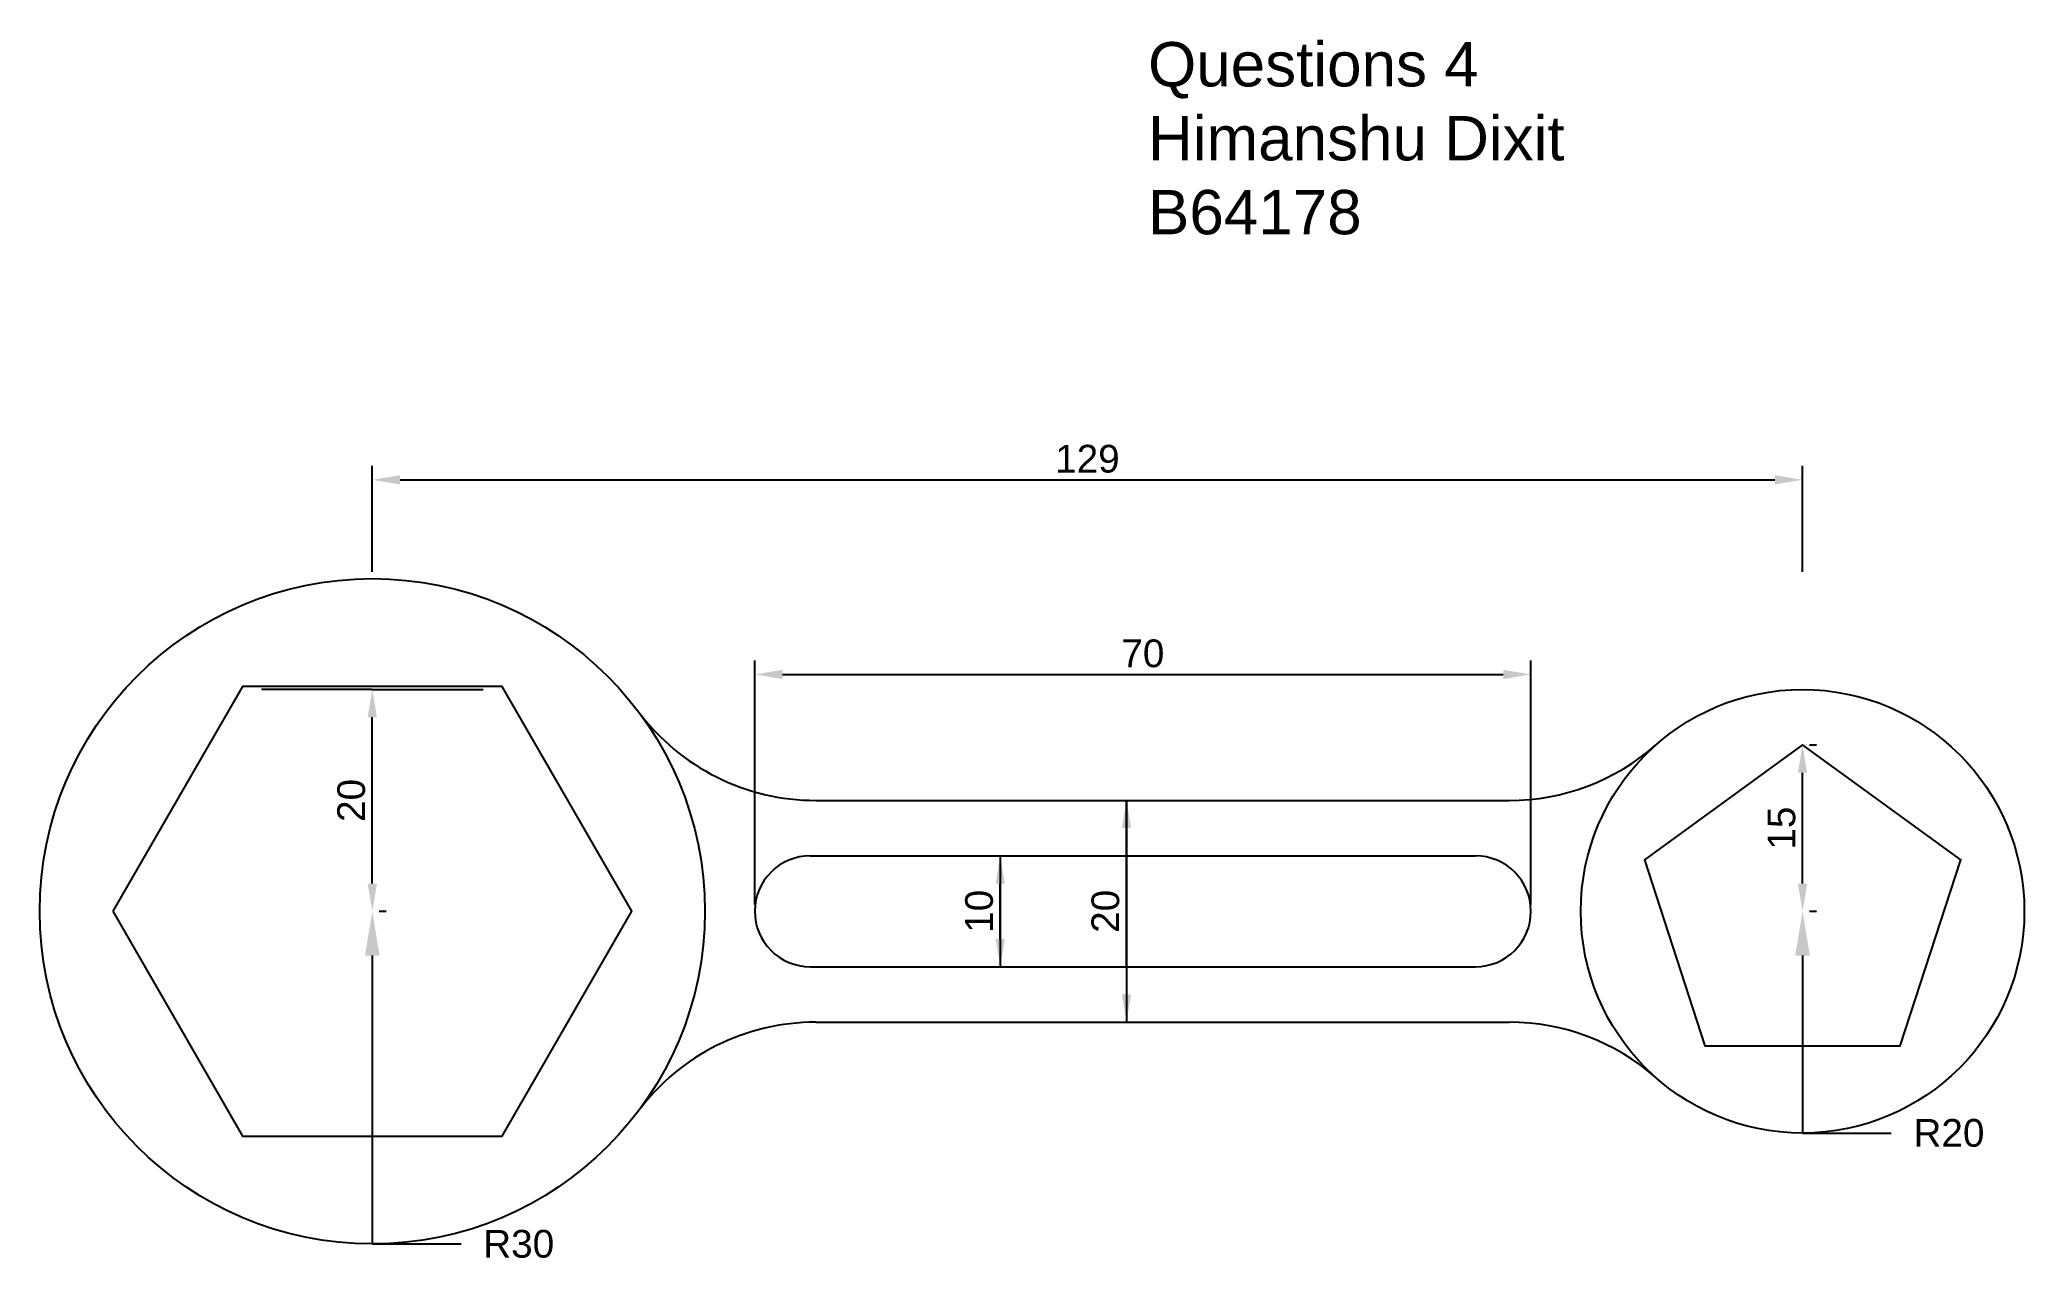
# Model space of a CAD drawing. Header units: millimetres. Extents: x -29 to 150, y -32 to 79.
import ezdxf
from ezdxf import colors
from ezdxf.entities.mleader import LeaderData, LeaderLine
from ezdxf.math import Vec2, Vec3

# ---------------------------------------------------------------- set-up
doc = ezdxf.new("R2010")
doc.units = ezdxf.units.MM
doc.styles.get("Standard").update_dxf_attribs({"font": ''})
doc.styles.get('Standard').set_extended_font_data('Arial')
doc.dimstyles.new('ISO-25', dxfattribs={"dimtxt": 2.5, "dimasz": 2.5, "dimexe": 1.25, "dimexo": 0.625, "dimtad": 1, "dimtxsty": 'Standard', "dimcen": 2.5, "dimclrd": 1, "dimadec": 0, "dimazin": 0, "dimtfac": 1, "dimtmove": 0, "dimatfit": 3, "dimfxl": 1, "dimarcsym": 0})

# ---------------------------------------------------------------- blocks, each defined once
blk = doc.blocks.new('*D1')
at = {"color": 0, "lineweight": -2, "transparency": 16777216}
for p, q in [((0.56, 30.57), (0.56, 40.1)), ((129.56, 30.57), (129.56, 40.1))]:
    blk.add_line(p, q, dxfattribs=at)
at = {"color": 1, "lineweight": -2, "transparency": 16777216}
blk.add_line((3.06, 38.85), (127.06, 38.85), dxfattribs=at)
at = {"color": 1, "transparency": 16777216}
for points in [[(3.06, 39.27), (3.06, 38.43), (0.56, 38.85)], [(127.06, 39.27), (127.06, 38.43), (129.56, 38.85)]]:
    blk.add_solid(points, dxfattribs=at)
at = {"layer": 'Defpoints', "color": 0, "transparency": 16777216}
for p in [(129.56, 38.85), (0.56, 29.94), (129.56, 29.94)]:
    blk.add_point(p, dxfattribs=at)
at = {"color": 0, "transparency": 16777216, "insert": (65.06, 40.74), "char_height": 2.5, "attachment_point": 5}
blk.add_mtext('129', dxfattribs=at)
blk = doc.blocks.new('*D3')
at = {"color": 0, "lineweight": -2, "transparency": 16777216}
for p, q in [((1.19, 19.94), (1.81, 19.94)), ((1.19, -0.06), (1.81, -0.06))]:
    blk.add_line(p, q, dxfattribs=at)
at = {"color": 1, "lineweight": -2, "transparency": 16777216}
blk.add_line((0.56, 2.44), (0.56, 17.44), dxfattribs=at)
at = {"color": 1, "transparency": 16777216}
for points in [[(0.14, 17.44), (0.98, 17.44), (0.56, 19.94)], [(0.14, 2.44), (0.98, 2.44), (0.56, -0.06)]]:
    blk.add_solid(points, dxfattribs=at)
at = {"layer": 'Defpoints', "color": 0, "transparency": 16777216}
for p in [(0.56, 19.94), (0.56, 19.94), (0.56, -0.06)]:
    blk.add_point(p, dxfattribs=at)
at = {"color": 0, "transparency": 16777216, "insert": (-1.33, 9.94), "char_height": 2.5, "attachment_point": 5, "rotation": 90}
blk.add_mtext('20', dxfattribs=at)
blk = doc.blocks.new('*D5')
at = {"color": 0, "lineweight": -2, "transparency": 16777216}
for p, q in [((130.19, 14.94), (130.81, 14.94)), ((130.19, -0.06), (130.81, -0.06))]:
    blk.add_line(p, q, dxfattribs=at)
at = {"color": 1, "lineweight": -2, "transparency": 16777216}
blk.add_line((129.56, 2.44), (129.56, 12.44), dxfattribs=at)
at = {"color": 1, "transparency": 16777216}
for points in [[(129.14, 12.44), (129.98, 12.44), (129.56, 14.94)], [(129.14, 2.44), (129.98, 2.44), (129.56, -0.06)]]:
    blk.add_solid(points, dxfattribs=at)
at = {"layer": 'Defpoints', "color": 0, "transparency": 16777216}
for p in [(129.56, 14.94), (129.56, 14.94), (129.56, -0.06)]:
    blk.add_point(p, dxfattribs=at)
at = {"color": 0, "transparency": 16777216, "insert": (127.67, 7.44), "char_height": 2.5, "attachment_point": 5, "rotation": 90}
blk.add_mtext('15', dxfattribs=at)
blk = doc.blocks.new('*D6')
at = {"color": 0, "lineweight": -2, "transparency": 16777216}
for p, q in [((35.06, 0.57), (35.06, 22.55)), ((105.06, 0.57), (105.06, 22.55))]:
    blk.add_line(p, q, dxfattribs=at)
at = {"color": 1, "lineweight": -2, "transparency": 16777216}
blk.add_line((37.56, 21.3), (102.56, 21.3), dxfattribs=at)
at = {"color": 1, "transparency": 16777216}
for points in [[(37.56, 21.72), (37.56, 20.88), (35.06, 21.3)], [(102.56, 21.72), (102.56, 20.88), (105.06, 21.3)]]:
    blk.add_solid(points, dxfattribs=at)
at = {"layer": 'Defpoints', "color": 0, "transparency": 16777216}
for p in [(105.06, 21.3), (35.06, -0.06), (105.06, -0.06)]:
    blk.add_point(p, dxfattribs=at)
at = {"color": 0, "transparency": 16777216, "insert": (70.06, 23.19), "char_height": 2.5, "attachment_point": 5}
blk.add_mtext('70', dxfattribs=at)
blk = doc.blocks.new('*D7')
at = {"color": 0, "lineweight": -2, "transparency": 16777216}
for p, q in [((57.82, 4.94), (58.45, 4.94)), ((57.82, -5.06), (58.45, -5.06))]:
    blk.add_line(p, q, dxfattribs=at)
at = {"color": 1, "lineweight": -2, "transparency": 16777216}
blk.add_line((57.2, -2.56), (57.2, 2.44), dxfattribs=at)
at = {"color": 1, "transparency": 16777216}
for points in [[(56.78, 2.44), (57.61, 2.44), (57.2, 4.94)], [(56.78, -2.56), (57.61, -2.56), (57.2, -5.06)]]:
    blk.add_solid(points, dxfattribs=at)
at = {"layer": 'Defpoints', "color": 0, "transparency": 16777216}
for p in [(57.2, 4.94), (57.2, 4.94), (57.2, -5.06)]:
    blk.add_point(p, dxfattribs=at)
at = {"color": 0, "transparency": 16777216, "insert": (55.3, -0.06), "char_height": 2.5, "attachment_point": 5, "rotation": 90}
blk.add_mtext('10', dxfattribs=at)
blk = doc.blocks.new('*D8')
at = {"color": 0, "lineweight": -2, "transparency": 16777216}
for p, q in [((69.21, 9.94), (69.84, 9.94)), ((69.21, -10.06), (69.84, -10.06))]:
    blk.add_line(p, q, dxfattribs=at)
at = {"color": 1, "lineweight": -2, "transparency": 16777216}
blk.add_line((68.59, 7.44), (68.59, -7.56), dxfattribs=at)
at = {"color": 1, "transparency": 16777216}
for points in [[(68.17, 7.44), (69, 7.44), (68.59, 9.94)], [(68.17, -7.56), (69, -7.56), (68.59, -10.06)]]:
    blk.add_solid(points, dxfattribs=at)
at = {"layer": 'Defpoints', "color": 0, "transparency": 16777216}
for p in [(68.59, 9.94), (68.59, -10.06), (68.59, -10.06)]:
    blk.add_point(p, dxfattribs=at)
at = {"color": 0, "transparency": 16777216, "insert": (66.69, -0.06), "char_height": 2.5, "attachment_point": 5, "rotation": 90}
blk.add_mtext('20', dxfattribs=at)

msp = doc.modelspace()

# ---------------------------------------------------------------- linework, layer by layer
at = {"color": 5}
for p, q in [((0.561, 19.943), (-9.439, 19.943)), ((0.561, 19.943), (10.561, 19.943)), ((40.561, 9.943), (103.104, 9.943)), ((68.585, 4.943), (68.585, 9.943)), ((68.585, 9.943), (68.585, -10.057)), ((40.061, 4.943), (100.061, 4.943)), ((40.061, 4.943), (57.197, 4.943)), ((57.197, 4.943), (57.197, -5.057)), ((68.585, -5.057), (68.585, 4.943)), ((40.061, -5.057), (40.061, -5.057)), ((40.061, -5.057), (100.061, -5.057)), ((57.197, -5.057), (68.585, -5.057)), ((40.561, -10.057), (103.104, -10.057))]:
    msp.add_line(p, q, dxfattribs=at)
for points in [[(-22.85, -0.057), (-11.144, -20.332), (12.267, -20.332), (23.973, -0.057), (12.267, 20.217), (-11.144, 20.217)], [(129.561, 14.943), (115.295, 4.578), (120.745, -12.193), (138.378, -12.193), (143.827, 4.578)]]:
    msp.add_lwpolyline(points, close=True, dxfattribs=at)
for centre, radius in [((0.561, -0.057), 30), ((129.561, -0.057), 20)]:
    msp.add_circle(centre, radius, dxfattribs=at)
for centre, radius, start, end in [((40.561, 29.943), 20, 216.8699, 270), ((103.104, 29.943), 20, 270, 311.40962), ((40.061, -0.057), 5, 90, 270), ((100.061, -0.057), 5, 270, 90), ((40.561, -30.057), 20, 90, 143.1301), ((103.104, -30.057), 20, 48.59038, 90)]:
    msp.add_arc(centre, radius, start, end, dxfattribs=at)

# ---------------------------------------------------------------- texts
at = {"color": 250, "insert": (70.53, 78.33), "char_height": 4, "attachment_point": 1}
msp.add_mtext_dynamic_manual_height_columns('{\\fArial Unicode MS|b0|i0|c0|p2;Questions 4^JHimanshu Dixit^JB64178}', width=66.64787, gutter_width=12.5, heights=[0], dxfattribs=at)

# ---------------------------------------------------------------- dimensions: what is measured, and where the dimension line sits
at = {"color": 1}
for base, p1, p2, picture, middle in [((129.561, 38.848), (0.561, 29.943), (129.561, 29.943), '*D1', (65.061, 40.741)), ((105.061, 21.298), (35.061, -0.057), (105.061, -0.057), '*D6', (70.061, 23.191))]:
    dim = msp.add_linear_dim(base=base, p1=p1, p2=p2, dimstyle='ISO-25', dxfattribs=at)
    dim.commit()
    dim.dimension.update_dxf_attribs({"geometry": picture, "text_midpoint": middle})
for base, p1, p2, picture, middle in [((0.561, 19.943), (0.561, -0.057), (0.561, 19.943), '*D3', (-1.331, 9.943)), ((129.561, 14.943), (129.561, -0.057), (129.561, 14.943), '*D5', (127.669, 7.443)), ((68.585, -10.057), (68.585, 9.943), (68.585, -10.057), '*D8', (66.693, -0.057)), ((57.197, 4.943), (57.197, -5.057), (57.197, 4.943), '*D7', (55.305, -0.057))]:
    dim = msp.add_linear_dim(base=base, p1=p1, p2=p2, angle=90, dimstyle='ISO-25', dxfattribs=at)
    dim.commit()
    dim.dimension.update_dxf_attribs({"geometry": picture, "text_midpoint": middle})

# ---------------------------------------------------------------- leaders
ml = msp.add_multileader_mtext('Standard', dxfattribs=at)
ml.set_content('{\\fArial Unicode MS|b0|i0|c0|p2;R30}', color=1)
ml.set_leader_properties()
ml.build(insert=Vec2(0, 0))
ctx = ml.context
ctx.base_point, ctx.char_height, ctx.plane_origin = Vec3(8.561, -30.057), 2.5, Vec3(0.561, -0.057)
notes = []
notes.append((ctx, [(0, (1, 1, 0), (0.561, -30.057), (1, 0), 8, [(0, [(0.561, -0.057)], 0, [])])]))
ctx.mtext.insert, ctx.mtext.flow_direction = Vec3(10.561, -28.79), 5
ml = msp.add_multileader_mtext('Standard', dxfattribs=at)
ml.set_content('{\\fArial Unicode MS|b0|i0|c0|p2;R20}', color=1)
ml.set_leader_properties()
ml.build(insert=Vec2(0, 0))
ctx = ml.context
ctx.base_point, ctx.char_height, ctx.plane_origin = Vec3(137.561, -20.057), 2.5, Vec3(129.561, -0.057)
notes.append((ctx, [(0, (1, 1, 0), (129.561, -20.057), (1, 0), 8, [(0, [(129.561, -0.057)], 0, [])])]))
ctx.mtext.insert, ctx.mtext.flow_direction = Vec3(139.561, -18.79), 5
for ctx, leaders in notes:
    for number, flags, end, landing, length, lines in leaders:
        leader = LeaderData()
        leader.index, (leader.has_last_leader_line, leader.has_dogleg_vector, leader.attachment_direction) = number, flags
        leader.last_leader_point, leader.dogleg_vector, leader.dogleg_length = Vec3(end), Vec3(landing), length
        for number, points, colour, breaks in lines:
            line = LeaderLine()
            line.index, line.vertices, line.color, line.breaks = number, Vec3.list(points), colors.encode_raw_color(colour), breaks
            leader.lines.append(line)
        ctx.leaders.append(leader)

doc.saveas('drawing.dxf')
